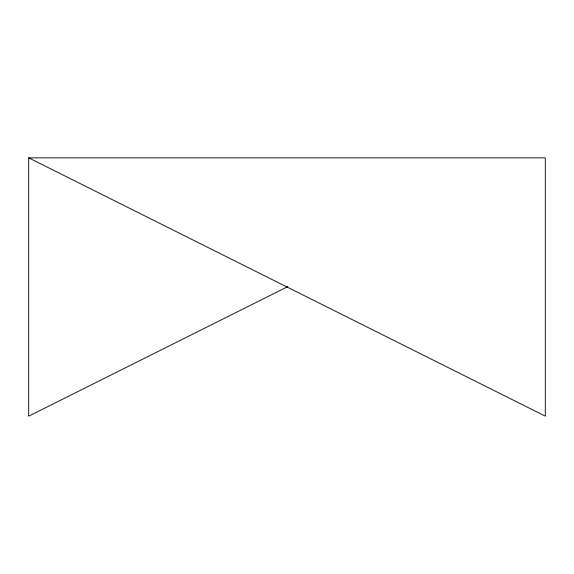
<?xml version="1.0" encoding="UTF-8"?>
<svg xmlns="http://www.w3.org/2000/svg" width="574" height="574" viewBox="0 0 574 574"><rect width="100%" height="100%" fill="white"/><g stroke="black" fill="none" stroke-linecap="round" stroke-linejoin="round"><path stroke-width="0.86" d="M287.804 286.598L28.7 416.15L28.7 157.85L545.3 157.85L545.3 416.15L28.7 157.85"/></g></svg>
